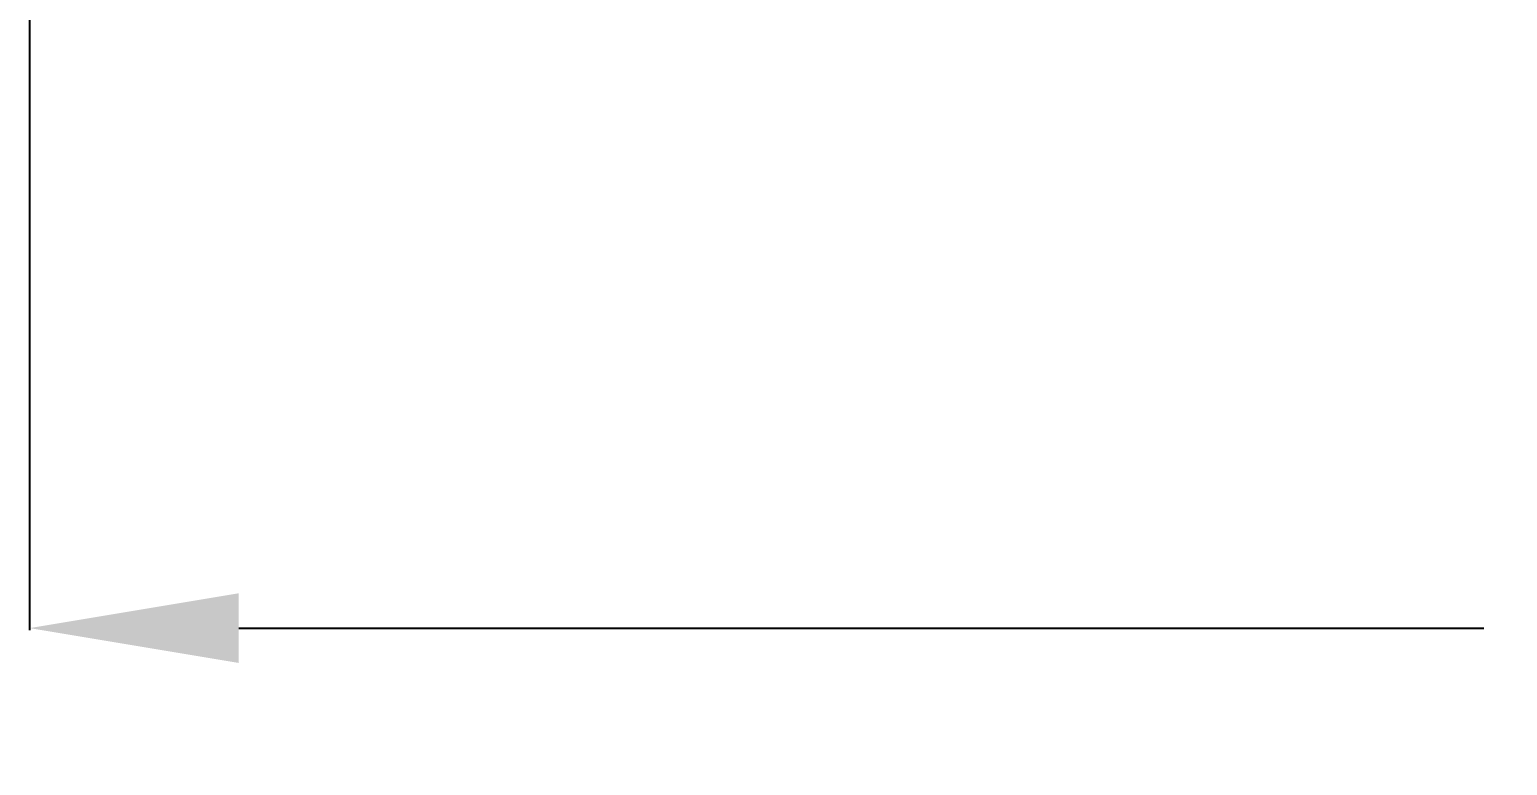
# Model space of a CAD drawing. Header units: millimetres. Extents: x 8883 to 11259, y -10160 to -6800.
# Drawn here: x 9528.6 to 9655.8, y -7539.4 to -7476.1 of the extents above; entities that cross this region are included whole.
import ezdxf

# ---------------------------------------------------------------- set-up
doc = ezdxf.new("R2010")
doc.units = ezdxf.units.MM
doc.layers.add('DIM', color=5, linetype='Continuous', lineweight=13)
doc.styles.add('ARIAL', font='arial.ttf')
doc.dimstyles.get("Standard").update_dxf_attribs({"dimtxt": 15, "dimasz": 15, "dimexe": 0.18, "dimexo": 0.0625, "dimgap": 4, "dimtad": 0, "dimdec": 1, "dimdsep": 46, "dimtxsty": 'ARIAL', "dimcen": 0, "dimclrd": 5, "dimclre": 5, "dimclrt": 5, "dimadec": 0, "dimazin": 0, "dimtfac": 1, "dimtdec": 1, "dimtofl": 0, "dimtmove": 0, "dimatfit": 3, "dimfxl": 1, "dimtolj": 1, "dimtzin": 0, "dimarcsym": 0})

# ---------------------------------------------------------------- blocks, each defined once
blk = doc.blocks.new('*D179')
at = {"layer": 'Defpoints', "color": 0, "transparency": 16777216}
for p in [(9528.64, -7374.97), (9828.55, -7374.97), (9828.55, -7527.57)]:
    blk.add_point(p, dxfattribs=at)
at = {"layer": 'DIM', "color": 5, "lineweight": -2, "transparency": 16777216}
for p, q in [((9528.64, -7375.03), (9528.64, -7527.75)), ((9828.55, -7375.03), (9828.55, -7527.75)), ((9546.64, -7527.57), (9653.75, -7527.57)), ((9810.55, -7527.57), (9703.44, -7527.57))]:
    blk.add_line(p, q, dxfattribs=at)
at = {"layer": 'DIM', "color": 5, "transparency": 16777216}
for points in [[(9546.64, -7524.57), (9546.64, -7530.57), (9528.64, -7527.57)], [(9810.55, -7524.57), (9810.55, -7530.57), (9828.55, -7527.57)]]:
    blk.add_solid(points, dxfattribs=at)
at = {"layer": 'DIM', "color": 5, "transparency": 16777216, "insert": (9678.6, -7527.57), "char_height": 18, "attachment_point": 5, "style": 'ARIAL'}
blk.add_mtext('\\A1;300', dxfattribs=at)

msp = doc.modelspace()

# ---------------------------------------------------------------- dimensions: what is measured, and where the dimension line sits
at = {"layer": 'DIM', "color": 3}
dim = msp.add_linear_dim(base=(9828.55, -7527.57), p1=(9528.64, -7374.97), p2=(9828.55, -7374.97), text='300', dimstyle='Standard', override={"dimtxt": 18, "dimasz": 18, "dimgap": 5}, dxfattribs=at)
dim.commit()
dim.dimension.update_dxf_attribs({"geometry": '*D179', "text_midpoint": (9678.6, -7527.57)})

doc.saveas('drawing.dxf')
